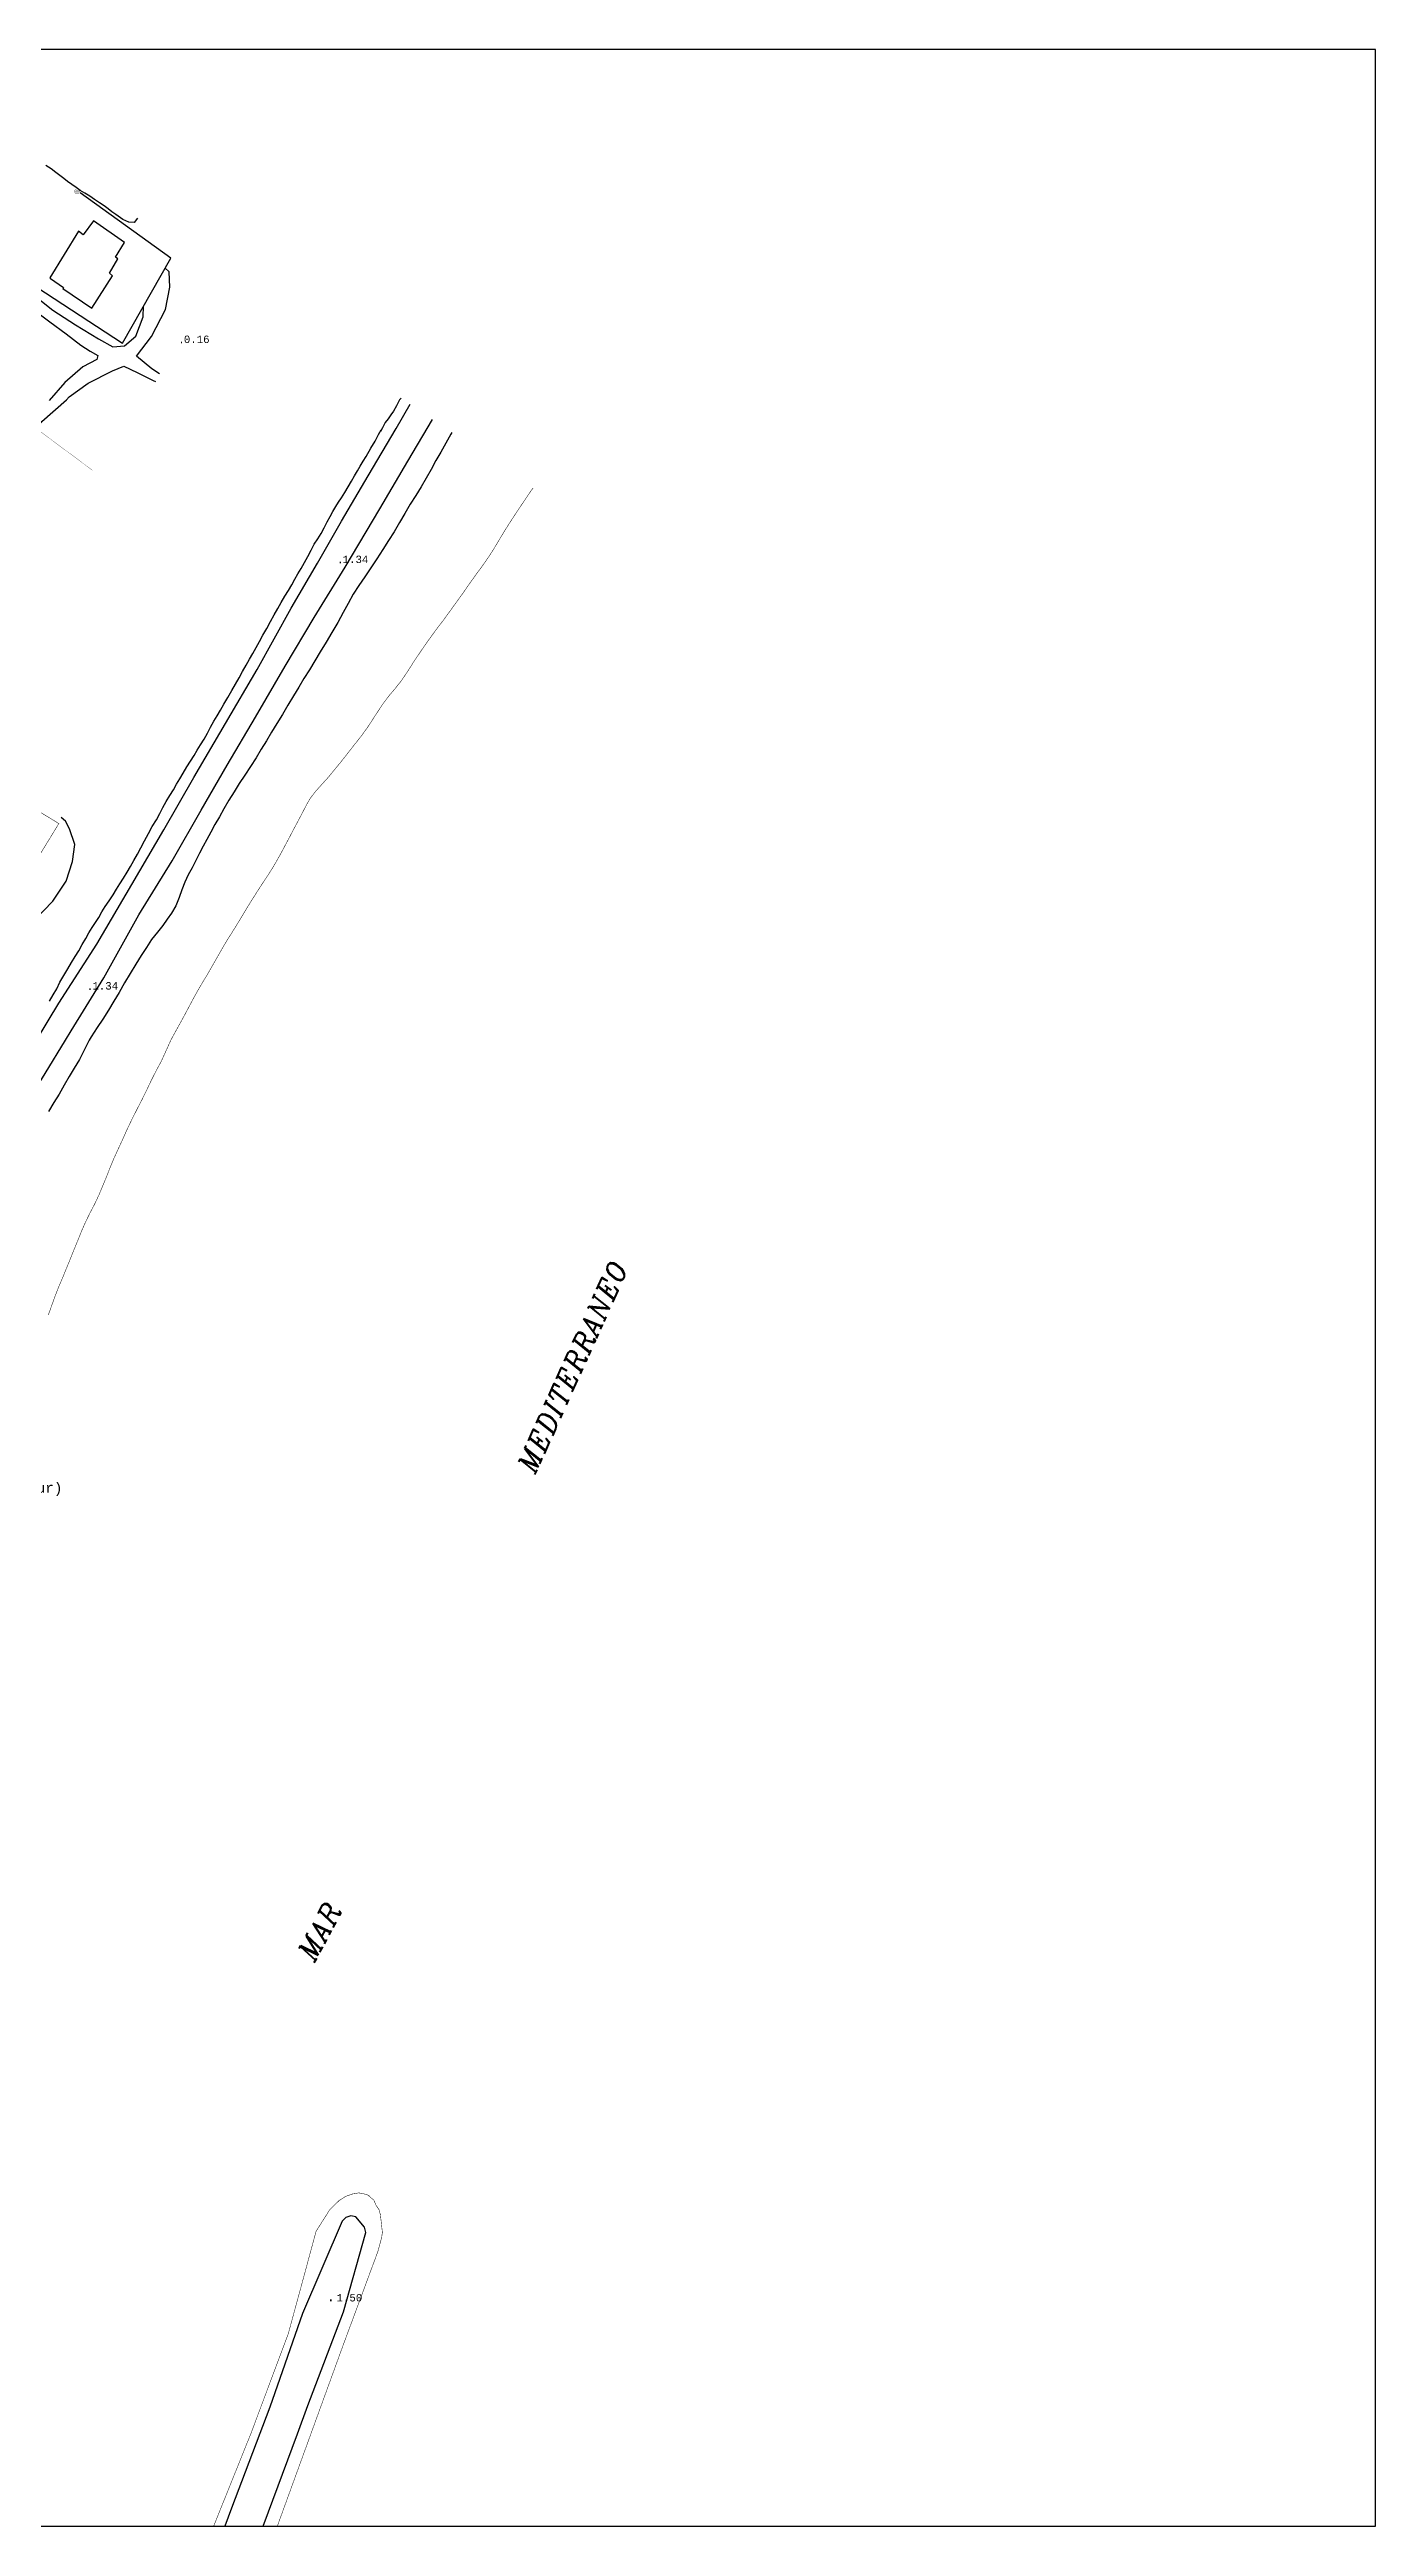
# Model space of a CAD drawing. Extents: x 743500 to 744300, y 4406200 to 4406700.
# Drawn here: x 744032 to 744300, y 4406200 to 4406700 of the extents above; entities that cross this region are included whole.
import ezdxf
from ezdxf.enums import TextEntityAlignment as Align

# ---------------------------------------------------------------- set-up
doc = ezdxf.new("R2010")
doc.units = 0
doc.header["$MEASUREMENT"] = 0
for name, color, linetype in [('2', 7, 'CONTINUOUS'), ('21', 7, 'CONTINUOUS'), ('24', 7, 'CONTINUOUS'), ('32', 7, 'CONTINUOUS'), ('41', 7, 'CONTINUOUS'), ('50', 7, 'CONTINUOUS'), ('51', 7, 'CONTINUOUS'), ('6', 7, 'CONTINUOUS'), ('7', 7, 'CONTINUOUS')]:
    doc.layers.add(name, color=color, linetype=linetype)
doc.styles.add('ITALICC', font='italicc', dxfattribs={"height": 0.2})
doc.styles.add('MONOTXT', font='monotxt', dxfattribs={"height": 0.2})

msp = doc.modelspace()

# ---------------------------------------------------------------- linework, layer by layer
at = {"layer": '2', "color": 7, "linetype": 'Continuous'}
msp.add_3dface([(744300, 4406200), (744300, 4406700), (743500, 4406700), (743500, 4406200)], dxfattribs=at)
at = {"layer": '21', "color": 30, "linetype": 'Continuous', "elevation": 1}
for points in [[(744103.23, 4406629.65), (744102.9, 4406629.25), (744102.3, 4406628.08), (744101.7, 4406626.99), (744101.18, 4406626.28), (744100.6, 4406625.45), (744100.03, 4406624.71), (744099.47, 4406623.65), (744099.06, 4406622.92)], [(744113.46, 4406622.68), (744113.28, 4406622.34), (744112.27, 4406620.54), (744111.25, 4406618.74), (744110.27, 4406617), (744109.27, 4406615.24), (744108.3, 4406613.48), (744107.27, 4406611.75), (744106.18, 4406610), (744105.07, 4406608.2), (744104, 4406606.34), (744102.89, 4406604.5), (744101.81, 4406602.66), (744100.7, 4406600.86), (744099.55, 4406599.07), (744098.33, 4406597.2), (744097.13, 4406595.38), (744095.9, 4406593.57), (744094.68, 4406591.78), (744093.55, 4406590.04), (744092.54, 4406588.19), (744091.55, 4406586.32), (744090.46, 4406584.33), (744089.25, 4406582.33), (744088.06, 4406580.36), (744086.89, 4406578.4), (744085.79, 4406576.57), (744084.69, 4406574.76), (744083.61, 4406573), (744082.56, 4406571.26), (744081.47, 4406569.5), (744080.38, 4406567.62), (744079.26, 4406565.75), (744078.15, 4406563.94), (744077.06, 4406562.2), (744076.02, 4406560.45), (744074.96, 4406558.75), (744073.92, 4406557), (744072.81, 4406555.28), (744071.67, 4406553.54), (744070.55, 4406551.82), (744069.5, 4406550.16), (744068.46, 4406548.45), (744067.45, 4406546.73), (744066.53, 4406545.08), (744065.63, 4406543.54), (744064.79, 4406542.01), (744064.01, 4406540.53), (744063.28, 4406539.15), (744062.53, 4406537.75), (744061.76, 4406536.29), (744061.04, 4406534.83), (744060.25, 4406533.37), (744059.55, 4406531.9), (744058.95, 4406530.37), (744058.38, 4406528.79), (744057.7, 4406527.12), (744056.88, 4406525.67), (744056.01, 4406524.41), (744055.1, 4406523.19), (744054, 4406521.83), (744052.83, 4406520.3), (744051.79, 4406518.7), (744050.75, 4406517.08), (744049.64, 4406515.32), (744048.51, 4406513.48), (744047.39, 4406511.58), (744046.28, 4406509.66), (744045.23, 4406507.87), (744044.14, 4406506.08), (744042.96, 4406504.25), (744041.82, 4406502.54), (744040.64, 4406500.7), (744040.21, 4406500), (744038.27, 4406496.11), (744037.21, 4406494.33), (744036.22, 4406492.65), (744035.21, 4406490.91), (744034.14, 4406489.13), (744033.09, 4406487.41), (744032.02, 4406485.63)], [(744068.22, 4406569.17), (744069.02, 4406570.61), (744069.78, 4406571.9), (744070.55, 4406573.16), (744071.22, 4406574.42), (744071.92, 4406575.73), (744072.6, 4406576.94), (744073.31, 4406578.08), (744073.97, 4406579.29), (744074.63, 4406580.51), (744075.33, 4406581.76), (744076.09, 4406583.11), (744076.85, 4406584.54), (744077.59, 4406585.88), (744078.31, 4406587.16), (744078.98, 4406588.37), (744079.72, 4406589.62), (744080.46, 4406590.82), (744081.16, 4406591.96), (744081.77, 4406593.09), (744082.36, 4406594.16), (744083.04, 4406595.25), (744083.7, 4406596.41), (744084.36, 4406597.67), (744085.03, 4406598.92), (744085.66, 4406600.12), (744086.4, 4406601.2), (744087.05, 4406602.29), (744087.66, 4406603.46), (744088.28, 4406604.63), (744088.88, 4406605.75), (744089.44, 4406606.76), (744090.03, 4406607.73), (744090.59, 4406608.62), (744091.2, 4406609.53), (744091.84, 4406610.54), (744092.53, 4406611.69), (744093.2, 4406612.83), (744093.84, 4406613.91), (744094.43, 4406614.95), (744094.98, 4406615.91), (744095.56, 4406616.87), (744096.15, 4406617.84), (744097.09, 4406619.54), (744097.98, 4406620.92), (744098.68, 4406622.26), (744099.2, 4406623.25)], [(744032.21, 4406507.88), (744032.96, 4406509.13), (744033.67, 4406510.4), (744034.33, 4406511.69), (744035.11, 4406513.03), (744035.92, 4406514.41), (744036.68, 4406515.7), (744037.41, 4406516.87), (744038.11, 4406518.04), (744038.83, 4406519.29), (744039.52, 4406520.5), (744040.15, 4406521.67), (744040.82, 4406522.74), (744041.53, 4406523.75), (744042.18, 4406524.79), (744042.77, 4406525.91), (744043.46, 4406526.98), (744044.26, 4406528.11), (744045.05, 4406529.33), (744045.76, 4406530.46), (744046.45, 4406531.54), (744047.17, 4406532.7), (744047.89, 4406533.91), (744048.59, 4406535.09), (744049.28, 4406536.25), (744049.96, 4406537.53), (744050.66, 4406538.83), (744051.39, 4406540.23), (744052.18, 4406541.71), (744052.96, 4406543.16), (744053.8, 4406544.5), (744054.5, 4406545.76), (744055.13, 4406546.98), (744055.81, 4406548.2), (744056.53, 4406549.37), (744057.23, 4406550.54), (744057.88, 4406551.67), (744058.53, 4406552.79), (744059.18, 4406553.94), (744059.92, 4406555.16), (744060.67, 4406556.36), (744061.43, 4406557.46), (744062.05, 4406558.54), (744062.68, 4406559.65), (744063.42, 4406560.79), (744064.11, 4406562), (744064.76, 4406563.2), (744065.4, 4406564.38), (744066.06, 4406565.51), (744066.75, 4406566.62), (744067.45, 4406567.82), (744068.22, 4406569.17)], [(744094.08, 4406262.44), (744093.1, 4406262.69), (744092.04, 4406262.3), (744091.29, 4406261.61), (744083.34, 4406242.95), (744076.72, 4406224.06), (744068.99, 4406203.63), (744067.62, 4406200)], [(744075.35, 4406200), (744082.3, 4406218.66), (744084.42, 4406224.37), (744091.6, 4406243.29), (744096.07, 4406259.27), (744095.82, 4406260.39), (744094.11, 4406262.48)]]:
    msp.add_lwpolyline(points, dxfattribs=at)
at = {"layer": '32', "color": 5, "linetype": 'Continuous', "const_width": 0.1}
for points in [[(744088.55, 4406553.12), (744089.85, 4406554.7), (744091.22, 4406556.37), (744092.59, 4406558.12), (744093.93, 4406559.83), (744095.26, 4406561.51), (744096.42, 4406563.12), (744097.45, 4406564.7), (744098.49, 4406566.29), (744099.55, 4406567.91), (744100.75, 4406569.5), (744102.01, 4406570.99), (744103.25, 4406572.55), (744104.41, 4406574.24), (744105.57, 4406576.08), (744106.8, 4406577.92), (744108.01, 4406579.71), (744109.29, 4406581.5), (744110.59, 4406583.26), (744111.85, 4406584.91), (744113.14, 4406586.69), (744114.4, 4406588.44), (744115.72, 4406590.26), (744117.01, 4406592.13), (744118.29, 4406593.92), (744119.63, 4406595.75), (744120.91, 4406597.57), (744122.12, 4406599.47), (744123.25, 4406601.38), (744124.36, 4406603.21), (744125.49, 4406604.97), (744126.67, 4406606.79), (744127.98, 4406608.72), (744129.32, 4406610.71), (744129.87, 4406611.49)], [(744031.98, 4406444.53), (744032.64, 4406446.38), (744033.29, 4406448.19), (744034.02, 4406450.07), (744034.81, 4406451.91), (744035.55, 4406453.74), (744036.33, 4406455.63), (744037.11, 4406457.57), (744037.9, 4406459.5), (744038.68, 4406461.45), (744039.51, 4406463.32), (744040.41, 4406465.17), (744041.35, 4406466.95), (744042.17, 4406468.7), (744042.95, 4406470.56), (744043.75, 4406472.49), (744044.5, 4406474.4), (744045.25, 4406476.2), (744046.11, 4406478.08), (744047.01, 4406480.02), (744047.85, 4406481.91), (744048.79, 4406483.87), (744049.81, 4406485.9), (744050.89, 4406487.99), (744051.89, 4406490.02), (744052.78, 4406491.91), (744053.8, 4406493.91), (744054.81, 4406495.79), (744056.72, 4406500), (744057.03, 4406500.59), (744058.15, 4406502.62), (744059.25, 4406504.61), (744060.22, 4406506.44), (744061.14, 4406508.17), (744062.15, 4406510), (744063.2, 4406511.79), (744064.29, 4406513.59), (744065.42, 4406515.58), (744066.52, 4406517.5), (744067.5, 4406519.22), (744068.43, 4406520.74), (744069.34, 4406522.16), (744070.22, 4406523.59), (744071.1, 4406525.04), (744072.02, 4406526.58), (744073.01, 4406528.19), (744074.06, 4406529.84), (744075.18, 4406531.58), (744076.26, 4406533.21), (744077.26, 4406534.76), (744078.19, 4406536.37), (744079.07, 4406537.94), (744079.9, 4406539.5), (744080.76, 4406541.12), (744081.65, 4406542.83), (744082.47, 4406544.36), (744082.99, 4406545.34), (744083.65, 4406546.61), (744084.15, 4406547.58), (744084.87, 4406548.83), (744085.92, 4406550.21), (744087.23, 4406551.66), (744088.55, 4406553.12)], [(744096.84, 4406266.75), (744095.75, 4406267.09), (744094.68, 4406267.3), (744093.32, 4406267.05), (744091.97, 4406266.56), (744090.71, 4406265.75), (744088.79, 4406263.86), (744086.06, 4406259.55), (744080.45, 4406238.89), (744072.85, 4406218.61), (744065.36, 4406200)], [(744078.22, 4406200), (744084.25, 4406216.57), (744091.44, 4406236.34), (744098.55, 4406255.51), (744099.3, 4406258.31), (744099.44, 4406259.34), (744099.04, 4406262.89), (744098.76, 4406263.9), (744098.13, 4406264.86), (744097.72, 4406265.83), (744096.68, 4406266.7)]]:
    msp.add_lwpolyline(points, dxfattribs=at)
at = {"layer": '41', "color": 1, "linetype": 'Continuous', "const_width": 0.05, "elevation": 0.16}
msp.add_lwpolyline([(744029.54, 4406623.5), (744040.9, 4406615.04)], dxfattribs=at)
at = {"layer": '41', "color": 3, "linetype": 'Continuous'}
msp.add_polyline3d([(744050, 4406665.95, 0.03), (744049.32, 4406665.08, 0.03), (744048.23, 4406665.16, 0.03), (744047.01, 4406665.71, 0.03), (744045.58, 4406666.73, 0.03), (744044.82, 4406667.25, 0.03), (744044.05, 4406667.83, 0.03), (744043.26, 4406668.45, 0.03), (744042.34, 4406669.08, 0.03), (744041.33, 4406669.75, 0.03), (744040.34, 4406670.37, 0.09), (744039.35, 4406670.98, 0.09), (744038.44, 4406671.57, 0.09), (744037.58, 4406672.16, 0.09), (744036.73, 4406672.75, 0.09), (744035.88, 4406673.38, 0.09), (744035.08, 4406673.98, 0.09), (744034.33, 4406674.55, 0.11), (744033.5, 4406675.19, 0.11), (744032.52, 4406675.9, 0.11), (744031.45, 4406676.59, 0.11)], dxfattribs=at)
at = {"layer": '41', "color": 1, "linetype": 'Continuous'}
msp.add_polyline3d([(744024.59, 4406655.33, 1.76), (744046.97, 4406640.75, 0.5), (744056.71, 4406657.87, 0.7), (744038.43, 4406671.05, 0.69)], dxfattribs=at)
at = {"layer": '51', "color": 1, "linetype": 'Continuous', "extrusion": (-0.569265, -0.822154, 0), "const_width": 0.05, "elevation": -4046511.02}
msp.add_lwpolyline([(-1896835.84, 7.24), (-1896845.29, 7.23)], dxfattribs=at)
at = {"layer": '51', "color": 1, "linetype": 'Continuous', "extrusion": (-0.0042, -0.006905, 0.999967), "const_width": 0.1, "elevation": -33543.47}
msp.add_lwpolyline([(744006.57, 4406421.26), (744023.7, 4406410.83), (744027.58, 4406417.17), (744010.53, 4406427.53), (744006.57, 4406421.26)], dxfattribs=at)
at = {"layer": '51', "color": 1, "linetype": 'Continuous'}
msp.add_polyline3d([(744032.39, 4406653.75, 6.99), (744035.02, 4406651.94, 8.07), (744034.91, 4406651.73, 8.07), (744040.76, 4406647.79, 6.95), (744044.95, 4406654.29, 7.01), (744044.3, 4406654.86, 7.04), (744046.01, 4406657.73, 7.04), (744045.56, 4406658.09, 6.94), (744047.35, 4406661.05, 1.78), (744041.09, 4406665.4, 1.84), (744039.03, 4406662.59, 7.44), (744038.05, 4406663.3, 6.92), (744032.29, 4406653.91, 6.92), (744032.39, 4406653.75, 6.99)], dxfattribs=at)
at = {"layer": '6', "color": 7, "linetype": 'Continuous'}
for points in [[(744000, 4406671.63, 0.17), (744000.86, 4406670.99, 0.16), (744005.64, 4406667.33, 0.12), (744010.26, 4406663.91, 0.09), (744014.54, 4406660.87, 0), (744015.64, 4406660.19, 0), (744018.95, 4406657.83, 0), (744023.16, 4406654.76, 0.02), (744028.31, 4406650.99, 0.02), (744032.91, 4406647.41, 0.03), (744037.45, 4406644.4, 0.03), (744042.09, 4406641.58, 0.03), (744045.03, 4406640.01, 0.03), (744047.36, 4406640.2, 0.03), (744049.68, 4406642.16, 0.29), (744051.15, 4406646.05, 0.58), (744051.19, 4406648.21, 0.65)], [(744054.42, 4406634.5, 0.02), (744052.86, 4406635.57, 0.02), (744049.81, 4406638.07, 0.02), (744052.82, 4406642.05, 0.02), (744055.63, 4406647.5, 0.04), (744056.51, 4406652.04, 0.17), (744056.39, 4406655.12, 0.7), (744055.54, 4406655.95, 0.73)], [(744027.25, 4406648.79, 0), (744032.25, 4406645, 0.05), (744035.55, 4406642.61, 0.05), (744038.57, 4406640.3, 0.08), (744040.42, 4406639.12, 0.09), (744042, 4406638.25, 0.11), (744041.76, 4406637.4, 0.11), (744038.94, 4406635.91, 0.11), (744035.28, 4406632.76, 0.18), (744032.13, 4406629.12, 0.2)], [(744000, 4406580.74, 0.04), (744002.79, 4406582.66, 0.04), (744007.17, 4406587.34, 0.04), (744011.29, 4406593.41, 0.21), (744014.92, 4406599.73, 0.24), (744018.51, 4406606.29, 0.24), (744022.32, 4406612.55, 0.06), (744025.48, 4406617.25, 0.02), (744027.94, 4406621.01, 0.02), (744030.69, 4406624.91, 0.02), (744035.64, 4406629.29, 0.02), (744036.17, 4406629.86, 0.02), (744040.04, 4406632.66, 0.02), (744044.93, 4406635.15, 0.02), (744047.25, 4406636.11, 0.02), (744049.91, 4406634.8, 0.02), (744053.17, 4406633.19, 0.02), (744053.59, 4406632.95, 0.02)], [(744029.61, 4406500, 1.56), (744034.13, 4406507.5, 1.56), (744041.75, 4406519.36, 1.67), (744048.81, 4406531.41, 1.67), (744055.31, 4406542.45, 1.67), (744061.39, 4406553.03, 1.67), (744067.77, 4406563.95, 1.67), (744074.16, 4406574.83, 1.67), (744081.05, 4406587.24, 1.67), (744086.35, 4406596.34, 1.67), (744091.17, 4406604.8, 1.67), (744096.56, 4406613.95, 1.68), (744102.21, 4406623.5, 1.68), (744105.05, 4406628.41, 1.68)], [(744035.47, 4406500, 1.41), (744036.61, 4406501.87, 1.41), (744043.16, 4406512.58, 1.41), (744050.27, 4406525.33, 1.41), (744057.02, 4406536.24, 1.41), (744062.85, 4406546.41, 1.52), (744068.09, 4406555.54, 1.58), (744073.81, 4406565.2, 1.7), (744079.81, 4406575.51, 1.73), (744085.68, 4406585.37, 1.84), (744091.93, 4406595.48, 1.84), (744098.92, 4406607.29, 1.84), (744104.56, 4406616.87, 1.84), (744109.58, 4406625.32, 1.84)], [(744014.47, 4406500, 0.4), (744014.64, 4406500.92, 0.4), (744018, 4406506.87, 0.4), (744021.85, 4406513.78, 0.4), (744025.68, 4406519.5, 0.4), (744029.18, 4406524.25, 0.58), (744032.92, 4406528.04, 0.63), (744035.55, 4406532.08, 0.77), (744036.88, 4406536.07, 0.84), (744037.31, 4406539.54, 0.84), (744036.28, 4406542.69, 6.13), (744035.43, 4406544.21, 7.4), (744034.55, 4406544.98, 7.44)], [(744000, 4406432.34, 1.01), (744002.75, 4406438.48, 1.12), (744006.78, 4406446.99, 1.15), (744010.6, 4406456.32, 1.51), (744015.4, 4406465.91, 1.56), (744019.93, 4406474.32, 1.56), (744025.31, 4406483.45, 1.48), (744031.34, 4406493.25, 1.41), (744035.47, 4406500, 1.41)]]:
    msp.add_polyline3d(points, dxfattribs=at)
at = {"layer": '7', "color": 7, "linetype": 'Continuous', "const_width": 0.05, "elevation": 0.23}
for points in [[(744038.27, 4406671.36), (744038.27, 4406671.39), (744038.26, 4406671.42), (744038.26, 4406671.45), (744038.25, 4406671.48), (744038.24, 4406671.51), (744038.23, 4406671.54), (744038.22, 4406671.57), (744038.2, 4406671.6), (744038.19, 4406671.62), (744038.17, 4406671.65), (744038.15, 4406671.68), (744038.13, 4406671.7), (744038.1, 4406671.72), (744038.08, 4406671.74), (744038.06, 4406671.76), (744038.03, 4406671.78), (744038, 4406671.79), (744037.97, 4406671.81), (744037.94, 4406671.82), (744037.91, 4406671.83), (744037.88, 4406671.84), (744037.85, 4406671.84), (744037.82, 4406671.85), (744037.79, 4406671.85), (744037.76, 4406671.85), (744037.73, 4406671.85), (744037.7, 4406671.84), (744037.66, 4406671.84), (744037.63, 4406671.83), (744037.6, 4406671.82), (744037.57, 4406671.81), (744037.55, 4406671.8), (744037.52, 4406671.78), (744037.49, 4406671.76), (744037.47, 4406671.75), (744037.44, 4406671.73), (744037.42, 4406671.7), (744037.4, 4406671.68), (744037.38, 4406671.66), (744037.36, 4406671.63), (744037.34, 4406671.6), (744037.33, 4406671.58), (744037.31, 4406671.55), (744037.3, 4406671.52), (744037.29, 4406671.49), (744037.28, 4406671.46), (744037.28, 4406671.43), (744037.27, 4406671.4), (744037.27, 4406671.36), (744037.27, 4406671.33), (744037.27, 4406671.3), (744037.28, 4406671.27), (744037.29, 4406671.24), (744037.29, 4406671.21), (744037.3, 4406671.18), (744037.32, 4406671.15), (744037.33, 4406671.12), (744037.34, 4406671.09), (744037.36, 4406671.07), (744037.38, 4406671.04), (744037.4, 4406671.02), (744037.42, 4406670.99), (744037.45, 4406670.97), (744037.47, 4406670.95), (744037.5, 4406670.94), (744037.52, 4406670.92), (744037.55, 4406670.9), (744037.58, 4406670.89), (744037.61, 4406670.88), (744037.64, 4406670.87), (744037.67, 4406670.86), (744037.7, 4406670.86), (744037.73, 4406670.86), (744037.77, 4406670.85), (744037.8, 4406670.85), (744037.83, 4406670.86), (744037.86, 4406670.86), (744037.89, 4406670.87), (744037.92, 4406670.88), (744037.95, 4406670.89), (744037.98, 4406670.9), (744038.01, 4406670.91), (744038.04, 4406670.93), (744038.06, 4406670.95), (744038.09, 4406670.97), (744038.11, 4406670.99), (744038.13, 4406671.01), (744038.15, 4406671.03), (744038.17, 4406671.06), (744038.19, 4406671.09), (744038.21, 4406671.11), (744038.22, 4406671.14), (744038.23, 4406671.17), (744038.24, 4406671.2), (744038.25, 4406671.23), (744038.26, 4406671.26), (744038.26, 4406671.29), (744038.27, 4406671.32), (744038.27, 4406671.36)], [(744038.07, 4406671.36), (744038.07, 4406671.37), (744038.07, 4406671.39), (744038.06, 4406671.41), (744038.06, 4406671.43), (744038.05, 4406671.45), (744038.05, 4406671.47), (744038.04, 4406671.48), (744038.03, 4406671.5), (744038.02, 4406671.52), (744038.01, 4406671.53), (744038, 4406671.55), (744037.98, 4406671.56), (744037.97, 4406671.57), (744037.95, 4406671.59), (744037.94, 4406671.6), (744037.92, 4406671.61), (744037.91, 4406671.62), (744037.89, 4406671.62), (744037.87, 4406671.63), (744037.85, 4406671.64), (744037.84, 4406671.64), (744037.82, 4406671.65), (744037.8, 4406671.65), (744037.78, 4406671.65), (744037.76, 4406671.65), (744037.74, 4406671.65), (744037.72, 4406671.65), (744037.71, 4406671.64), (744037.69, 4406671.64), (744037.67, 4406671.63), (744037.65, 4406671.63), (744037.63, 4406671.62), (744037.62, 4406671.61), (744037.6, 4406671.6), (744037.59, 4406671.59), (744037.57, 4406671.57), (744037.56, 4406671.56), (744037.55, 4406671.55), (744037.53, 4406671.53), (744037.52, 4406671.52), (744037.51, 4406671.5), (744037.5, 4406671.48), (744037.5, 4406671.47), (744037.49, 4406671.45), (744037.48, 4406671.43), (744037.48, 4406671.41), (744037.48, 4406671.4), (744037.47, 4406671.38), (744037.47, 4406671.36), (744037.47, 4406671.34), (744037.47, 4406671.32), (744037.48, 4406671.3), (744037.48, 4406671.28), (744037.49, 4406671.26), (744037.49, 4406671.25), (744037.5, 4406671.23), (744037.51, 4406671.21), (744037.52, 4406671.2), (744037.53, 4406671.18), (744037.54, 4406671.16), (744037.55, 4406671.15), (744037.56, 4406671.14), (744037.58, 4406671.12), (744037.59, 4406671.11), (744037.61, 4406671.1), (744037.62, 4406671.09), (744037.64, 4406671.08), (744037.66, 4406671.08), (744037.68, 4406671.07), (744037.69, 4406671.06), (744037.71, 4406671.06), (744037.73, 4406671.06), (744037.75, 4406671.05), (744037.77, 4406671.05), (744037.79, 4406671.05), (744037.81, 4406671.06), (744037.83, 4406671.06), (744037.84, 4406671.06), (744037.86, 4406671.07), (744037.88, 4406671.08), (744037.9, 4406671.08), (744037.91, 4406671.09), (744037.93, 4406671.1), (744037.95, 4406671.11), (744037.96, 4406671.12), (744037.98, 4406671.14), (744037.99, 4406671.15), (744038, 4406671.16), (744038.01, 4406671.18), (744038.02, 4406671.19), (744038.03, 4406671.21), (744038.04, 4406671.23), (744038.05, 4406671.24), (744038.05, 4406671.26), (744038.06, 4406671.28), (744038.06, 4406671.3), (744038.07, 4406671.32), (744038.07, 4406671.34), (744038.07, 4406671.36)], [(744037.87, 4406671.36), (744037.87, 4406671.36), (744037.87, 4406671.37), (744037.87, 4406671.37), (744037.87, 4406671.38), (744037.86, 4406671.39), (744037.86, 4406671.39), (744037.86, 4406671.4), (744037.86, 4406671.4), (744037.85, 4406671.41), (744037.85, 4406671.41), (744037.85, 4406671.42), (744037.84, 4406671.42), (744037.84, 4406671.43), (744037.83, 4406671.43), (744037.83, 4406671.44), (744037.82, 4406671.44), (744037.82, 4406671.44), (744037.81, 4406671.45), (744037.81, 4406671.45), (744037.8, 4406671.45), (744037.8, 4406671.45), (744037.79, 4406671.45), (744037.78, 4406671.46), (744037.78, 4406671.46), (744037.77, 4406671.46), (744037.76, 4406671.46), (744037.76, 4406671.46), (744037.75, 4406671.45), (744037.75, 4406671.45), (744037.74, 4406671.45), (744037.73, 4406671.45), (744037.73, 4406671.45), (744037.72, 4406671.44), (744037.72, 4406671.44), (744037.71, 4406671.44), (744037.71, 4406671.43), (744037.7, 4406671.43), (744037.7, 4406671.42), (744037.69, 4406671.42), (744037.69, 4406671.42), (744037.69, 4406671.41), (744037.68, 4406671.4), (744037.68, 4406671.4), (744037.68, 4406671.39), (744037.68, 4406671.39), (744037.67, 4406671.38), (744037.67, 4406671.38), (744037.67, 4406671.37), (744037.67, 4406671.36), (744037.67, 4406671.36), (744037.67, 4406671.35), (744037.67, 4406671.34), (744037.67, 4406671.34), (744037.68, 4406671.33), (744037.68, 4406671.33), (744037.68, 4406671.32), (744037.68, 4406671.31), (744037.68, 4406671.31), (744037.69, 4406671.3), (744037.69, 4406671.3), (744037.7, 4406671.29), (744037.7, 4406671.29), (744037.7, 4406671.29), (744037.71, 4406671.28), (744037.71, 4406671.28), (744037.72, 4406671.27), (744037.72, 4406671.27), (744037.73, 4406671.27), (744037.74, 4406671.27), (744037.74, 4406671.26), (744037.75, 4406671.26), (744037.75, 4406671.26), (744037.76, 4406671.26), (744037.77, 4406671.26), (744037.77, 4406671.26), (744037.78, 4406671.26), (744037.79, 4406671.26), (744037.79, 4406671.26), (744037.8, 4406671.26), (744037.8, 4406671.27), (744037.81, 4406671.27), (744037.81, 4406671.27), (744037.82, 4406671.27), (744037.83, 4406671.28), (744037.83, 4406671.28), (744037.84, 4406671.28), (744037.84, 4406671.29), (744037.84, 4406671.29), (744037.85, 4406671.3), (744037.85, 4406671.3), (744037.85, 4406671.31), (744037.86, 4406671.31), (744037.86, 4406671.32), (744037.86, 4406671.33), (744037.86, 4406671.33), (744037.87, 4406671.34), (744037.87, 4406671.34), (744037.87, 4406671.35), (744037.87, 4406671.36)]]:
    msp.add_lwpolyline(points, dxfattribs=at)

# ---------------------------------------------------------------- texts
at = {"layer": '24', "color": 7, "linetype": 'Continuous', "style": 'MONOTXT'}
for s, height, p in [('.                           ', 1.48, (744058.24, 4406640.67, 0.16)), ('0.16                        ', 1.5, (744059.35, 4406640.75, 0.16)), ('.                           ', 1.48, (744090.3, 4406596.25, 1.34)), ('1.34                        ', 1.5, (744091.41, 4406596.33, 1.34)), ('1.34                        ', 1.5, (744040.88, 4406510.23, 1.34)), ('.                           ', 1.48, (744039.77, 4406510.15, 1.34)), ('.                           ', 1.99, (744088.19, 4406245.38, 1.5)), ('1.50                        ', 1.5, (744090.19, 4406245.38, 1.5))]:
    msp.add_text(s, height=height, dxfattribs=at).set_placement(p)
at = {"layer": '50', "color": 7, "linetype": 'Continuous', "style": 'ITALICC'}
for s, rotation, p in [('MEDITERRANEO', 65.6679, (744139.71, 4406433.24)), ('MAR', 61.6679, (744088.58, 4406319.16))]:
    msp.add_text(s, height=4, rotation=rotation, dxfattribs=at).set_placement(p, align=Align.CENTER)
at = {"layer": '50', "color": 7, "linetype": 'Continuous', "style": 'MONOTXT'}
msp.add_text('(Del T.M. De Moncofar-Sur)', height=2, dxfattribs=at).set_placement((744012.32, 4406409.41), align=Align.MIDDLE)

doc.saveas('drawing.dxf')
